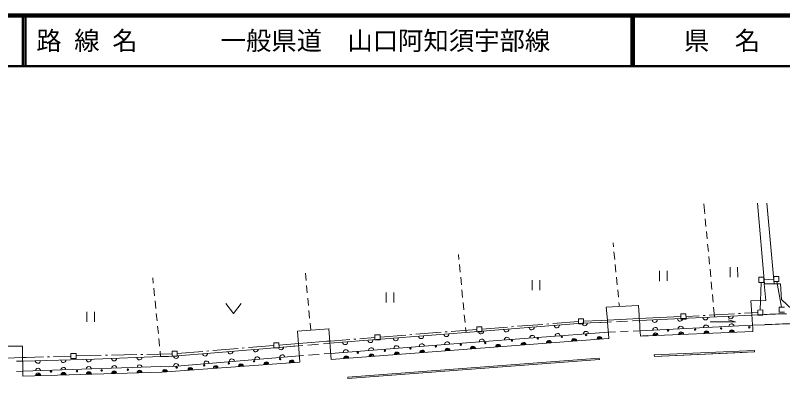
# Model space of a CAD drawing. Units: millimetres, scale not verified. Extents: x 40000 to 680000, y 20000 to 380000.
# Drawn here: x 176258 to 327580, y 308308 to 380000 of the extents above; entities that cross this region are included whole.
import ezdxf
from ezdxf.enums import TextEntityAlignment as Align

# ---------------------------------------------------------------- set-up
doc = ezdxf.new("R2010")
doc.units = ezdxf.units.MM
doc.header["$LTSCALE"] = 1000
for name, color, linetype, lineweight in [('M-BGD', 7, 'Continuous', 13), ('M-BMK-ROW', 30, 'Continuous', 13), ('M-TTL', 2, 'Continuous', 140), ('M-TTL-LINE', 7, 'Continuous', 50)]:
    doc.layers.add(name, color=color, linetype=linetype, lineweight=lineweight)
doc.layers.add('M-TTL-TXT', color=7, linetype='Continuous')
doc.styles.add('ＭＳ ゴシック', font='')
doc.styles.get('ＭＳ ゴシック').set_extended_font_data('MS Gothic')

msp = doc.modelspace()

# ---------------------------------------------------------------- linework, layer by layer
at = {"layer": 'M-BGD'}
for p, q in [((312029, 342792), (312215, 340846)), ((322615, 342918), (323992, 326998)), ((324488, 342935), (325915, 327025)), ((312310, 339851), (312452, 338357)), ((312548, 337362), (312690, 335869)), ((294127, 335139), (294209, 334314)), ((312785, 334873), (312928, 333380)), ((294309, 333319), (294457, 331826)), ((263658, 332801), (263751, 331820)), ((313023, 332385), (313165, 330891)), ((263847, 330825), (263990, 329332)), ((294556, 330831), (294705, 329338)), ((313260, 329896), (313403, 328403)), ((317200, 330310), (317207, 328307)), ((318702, 330315), (318709, 328312)), ((233483, 329092), (233609, 327707)), ((303291, 329581), (303298, 327578)), ((304793, 329586), (304800, 327583)), ((203349, 328197), (203454, 327153)), ((264085, 328336), (264228, 326843)), ((278178, 327742), (278184, 325739)), ((279680, 327748), (279687, 325744)), ((294804, 328343), (294953, 326851)), ((313498, 327407), (313640, 325914)), ((323952, 326998), (327177, 327049)), ((324274, 323714), (323952, 326998)), ((327177, 327049), (327378, 323955)), ((203554, 326159), (203705, 324666)), ((233699, 326711), (233835, 325217)), ((264324, 325848), (264467, 324354)), ((295052, 325856), (295201, 324363)), ((233925, 324221), (234061, 322728)), ((249401, 325330), (249408, 323327)), ((250903, 325335), (250910, 323332)), ((313735, 324918), (313878, 323425)), ((327378, 323955), (329448, 321939)), ((203805, 323671), (203956, 322179)), ((217799, 323149), (219308, 321151)), ((219308, 321151), (220803, 323159)), ((264562, 323359), (264705, 321866)), ((299087, 322766), (292799, 322384)), ((292799, 322384), (293018, 319851)), ((295300, 323368), (295382, 322543)), ((299087, 322766), (299138, 322666)), ((299138, 322666), (299264, 320874)), ((313973, 322430), (314159, 320484)), ((324274, 323714), (321289, 323694)), ((321289, 323694), (321478, 321050)), ((190371, 321512), (190378, 319509)), ((191874, 321517), (191880, 319514)), ((204056, 321184), (204207, 319691)), ((234151, 321732), (234287, 320238)), ((264800, 320870), (264943, 319377)), ((299264, 320874), (299307, 320153)), ((299338, 319772), (321499, 320830)), ((321459, 320800), (321529, 320870)), ((321478, 321050), (321636, 318897)), ((321499, 320830), (323963, 320948)), ((288052, 319233), (293049, 319470)), ((291667, 319405), (291817, 319406)), ((293018, 319851), (293049, 319470)), ((293049, 319470), (293812, 319506)), ((293049, 319470), (293195, 317788)), ((294810, 319553), (295573, 319589)), ((295573, 319589), (296956, 319656)), ((297955, 319705), (299338, 319772)), ((299307, 320153), (299338, 319772)), ((299338, 319772), (299391, 318931)), ((300568, 320217), (300568, 320237)), ((313281, 319500), (318289, 319527)), ((316835, 319912), (318289, 319527)), ((204307, 318696), (204458, 317204)), ((238108, 318130), (231920, 317658)), ((234377, 319242), (234503, 317857)), ((238108, 318130), (238529, 312062)), ((238148, 318130), (238108, 318130)), ((265039, 318382), (265133, 317402)), ((265082, 317391), (288052, 319233)), ((293195, 317788), (293237, 317217)), ((299391, 318931), (299444, 318150)), ((299444, 318150), (299486, 317539)), ((299475, 317770), (321596, 318837)), ((317243, 317810), (317854, 317833)), ((318004, 317663), (317243, 317810)), ((321596, 318837), (321646, 318837)), ((321636, 318867), (321667, 318477)), ((321646, 318837), (324060, 318946)), ((321667, 318477), (321731, 317585)), ((231920, 317658), (232381, 311600)), ((238308, 315286), (265082, 317391)), ((265240, 315399), (293216, 317468)), ((290977, 316248), (291868, 316381)), ((291047, 316379), (291677, 316551)), ((291868, 316381), (291047, 316379)), ((293216, 317468), (294598, 317534)), ((293237, 317217), (293321, 316246)), ((295597, 317583), (297095, 317655)), ((298094, 317703), (299475, 317770)), ((299486, 317539), (299539, 316718)), ((299539, 316718), (321731, 317585)), ((299999, 316750), (299539, 316718)), ((301021, 316793), (299999, 316750)), ((302052, 316927), (303033, 316951)), ((302131, 317118), (302933, 317150)), ((303033, 316951), (302131, 317118)), ((302933, 317150), (302451, 317329)), ((307059, 317155), (307951, 317047)), ((307951, 317047), (307139, 317315)), ((307139, 317315), (308010, 317228)), ((308010, 317228), (307328, 317486)), ((307328, 317486), (307859, 317418)), ((312057, 317242), (313048, 317295)), ((312076, 317362), (313007, 317435)), ((313048, 317295), (312076, 317362)), ((312156, 317533), (312897, 317595)), ((313007, 317435), (312156, 317533)), ((312897, 317595), (312316, 317663)), ((317054, 317459), (318055, 317483)), ((317093, 317610), (318004, 317663)), ((318055, 317483), (317093, 317610)), ((204558, 316209), (204709, 314717)), ((213165, 313237), (232140, 314795)), ((232928, 314859), (232140, 314795)), ((234713, 315004), (233925, 314940)), ((236012, 315106), (234713, 315004)), ((238308, 315286), (237009, 315184)), ((238445, 313284), (265240, 315399)), ((238529, 312062), (293170, 316226)), ((271001, 314707), (271932, 314801)), ((271081, 314868), (271801, 314961)), ((271932, 314801), (271081, 314868)), ((275978, 314965), (276969, 315068)), ((275997, 315105), (276878, 315258)), ((276969, 315068), (275997, 315105)), ((276067, 315246), (276718, 315398)), ((276878, 315258), (276067, 315246)), ((280974, 315363), (281956, 315456)), ((281004, 315513), (281845, 315676)), ((281956, 315456), (281004, 315513)), ((281143, 315724), (281634, 315816)), ((281845, 315676), (281143, 315724)), ((285961, 315740), (286962, 315804)), ((285990, 315860), (286891, 315984)), ((286962, 315804), (285990, 315860)), ((286070, 316021), (286680, 316173)), ((286891, 315984), (286070, 316021)), ((290957, 316098), (291949, 316211)), ((291949, 316211), (290977, 316248)), ((293331, 316246), (293170, 316226)), ((177685, 314748), (171174, 314716)), ((177685, 314748), (177755, 308829)), ((204809, 313722), (204914, 312678)), ((231339, 314732), (231118, 314721)), ((238445, 313284), (237156, 313182)), ((238465, 313284), (238445, 313284)), ((251035, 313187), (251966, 313270)), ((251104, 313347), (251795, 313470)), ((251966, 313270), (251104, 313347)), ((256011, 313524), (257003, 313508)), ((256061, 313665), (256892, 313748)), ((257003, 313508), (256061, 313665)), ((256892, 313748), (256181, 313815)), ((261008, 313902), (262000, 313885)), ((261048, 314022), (261929, 314075)), ((262000, 313885), (261048, 314022)), ((261157, 314173), (261788, 314225)), ((261929, 314075), (261157, 314173)), ((265995, 314199), (266986, 314273)), ((266004, 314310), (266935, 314433)), ((266986, 314273), (266004, 314310)), ((266064, 314460), (266835, 314563)), ((266935, 314433), (266064, 314460)), ((266835, 314563), (266184, 314591)), ((270981, 314577), (271973, 314671)), ((271973, 314671), (271001, 314707)), ((322014, 313871), (302266, 313012)), ((322025, 313570), (302277, 312711)), ((319611, 313462), (302277, 312711)), ((322014, 313871), (322025, 313570)), ((177715, 311774), (176462, 311734)), ((177715, 311774), (191856, 312153)), ((191856, 312153), (204964, 312688)), ((204964, 312688), (206447, 312673)), ((206447, 312673), (213165, 313237)), ((206504, 310670), (232297, 312802)), ((230278, 311633), (231169, 311756)), ((230347, 311774), (230998, 311906)), ((231169, 311756), (230347, 311774)), ((233085, 312863), (232297, 312802)), ((234870, 313001), (234082, 312940)), ((236159, 313103), (234870, 313001)), ((241032, 312341), (242003, 312445)), ((241082, 312522), (241892, 312635)), ((242003, 312445), (241082, 312522)), ((241892, 312635), (241201, 312672)), ((241796, 308608), (291411, 312384)), ((241817, 308308), (291432, 312083)), ((246038, 312809), (246990, 312832)), ((246108, 312959), (246799, 313092)), ((246990, 312832), (246108, 312959)), ((251015, 313076), (252007, 313140)), ((252007, 313140), (251035, 313187)), ((291411, 312384), (291432, 312083)), ((302266, 313012), (302277, 312711)), ((177742, 309771), (204971, 310685)), ((204971, 310685), (206504, 310670)), ((205165, 309584), (232371, 311590)), ((210301, 310163), (211172, 310316)), ((211172, 310316), (210471, 310404)), ((215268, 310400), (216250, 310503)), ((215328, 310610), (216169, 310663)), ((216250, 310503), (215328, 310610)), ((216169, 310663), (215547, 310822)), ((220265, 310798), (221246, 310861)), ((220324, 310968), (221175, 311021)), ((221246, 310861), (220324, 310968)), ((221175, 311021), (220524, 311179)), ((225261, 311145), (226243, 311229)), ((225291, 311276), (226162, 311399)), ((226243, 311229), (225291, 311276)), ((226162, 311399), (225411, 311466)), ((230248, 311503), (231239, 311586)), ((231239, 311586), (230278, 311633)), ((177742, 309771), (176509, 309731)), ((177782, 309771), (177742, 309771)), ((177755, 308829), (205165, 309584)), ((180258, 308998), (181250, 309001)), ((181250, 309001), (180318, 309158)), ((180318, 309158), (181199, 309131)), ((181199, 309131), (180577, 309380)), ((185266, 309115), (186257, 309129)), ((185315, 309276), (186156, 309359)), ((186257, 309129), (185315, 309276)), ((186156, 309359), (185445, 309446)), ((190283, 309323), (191255, 309266)), ((190342, 309453), (191174, 309466)), ((191255, 309266), (190342, 309453)), ((191174, 309466), (190542, 309634)), ((195280, 309420), (196262, 309443)), ((195340, 309570), (196201, 309573)), ((196262, 309443), (195340, 309570)), ((196201, 309573), (195450, 309711)), ((200288, 309557), (201279, 309521)), ((201279, 309521), (200327, 309688)), ((200327, 309688), (201229, 309681)), ((201229, 309681), (200567, 309919)), ((205285, 309695), (206277, 309728)), ((205335, 309855), (206186, 309928)), ((206277, 309728), (205335, 309855)), ((206186, 309928), (205464, 310016)), ((210272, 310032), (211263, 310136)), ((211263, 310136), (210301, 310163)), ((241796, 308608), (241817, 308308))]:
    msp.add_line(p, q, dxfattribs=at)
for centre in [(304984, 317788), (310321, 317997), (315449, 318225), (321007, 318444), (279289, 316238), (284025, 316565), (288831, 316932), (259192, 314687), (264099, 315024), (268925, 315351), (274182, 315830), (243783, 313442), (249140, 313821), (254186, 314269), (223336, 311740), (228473, 312158), (198443, 310082), (208077, 310506), (213514, 310915), (218370, 311332), (183291, 309699), (188408, 309787), (193275, 309934)]:
    msp.add_circle(centre, 140, dxfattribs=at)
for centre, radius, start, end in [((352344, -391351), 712883, 91.92863, 92.27974), ((302342, 319913), 501, 182.749, 2.749), ((307339, 320150), 501, 182.749, 2.749), ((312346, 320398), 501, 182.749, 2.749), ((317343, 320635), 501, 182.749, 2.749), ((273073, 318030), 501, 184.57142, 4.57142), ((278069, 318427), 501, 184.57142, 4.57142), ((283056, 318835), 501, 184.57142, 4.57142), ((288553, 319255), 501, 182.70834, 2.70834), ((302469, 317910), 501, 2.749, 182.749), ((307476, 318158), 501, 2.749, 182.749), ((312473, 318395), 501, 2.749, 182.749), ((317480, 318633), 501, 2.749, 182.749), ((317555, 317421), 501, 2.25554, 182.25554), ((352344, -391351), 710880, 91.82898, 92.27974), ((251285, 316302), 501, 184.50645, 4.50645), ((256281, 316700), 501, 184.50645, 4.50645), ((261267, 317098), 501, 184.50645, 4.50645), ((268076, 317632), 501, 184.57142, 4.57142), ((273230, 315987), 501, 4.23624, 184.23624), ((278227, 316355), 501, 4.23624, 184.23624), ((283223, 316732), 501, 4.23624, 184.23624), ((288800, 317142), 501, 4.23624, 184.23624), ((291458, 316100), 501, 4.35948, 184.35948), ((302543, 316839), 501, 2.25554, 182.25554), ((307550, 317036), 501, 2.25554, 182.25554), ((312557, 317234), 501, 2.25554, 182.25554), ((241302, 315517), 501, 184.50645, 4.50645), ((246288, 315915), 501, 184.50645, 4.50645), ((251422, 314310), 501, 4.50645, 184.50645), ((256418, 314697), 501, 4.50645, 184.50645), ((261405, 315095), 501, 4.50645, 184.50645), ((268243, 315619), 501, 4.23624, 184.23624), ((271482, 314579), 501, 4.35948, 184.35948), ((276479, 314957), 501, 4.35948, 184.35948), ((281475, 315334), 501, 4.35948, 184.35948), ((286462, 315722), 501, 4.35948, 184.35948), ((213666, 313279), 501, 184.70931, 4.70931), ((218662, 313687), 501, 184.70931, 4.70931), ((223649, 314094), 501, 184.70931, 4.70931), ((228635, 314512), 501, 184.70931, 4.70931), ((241439, 313524), 501, 4.50645, 184.50645), ((246435, 313912), 501, 4.50645, 184.50645), ((251516, 313058), 501, 4.35948, 184.35948), ((256503, 313436), 501, 4.35948, 184.35948), ((261499, 313813), 501, 4.35948, 184.35948), ((266496, 314201), 501, 4.35948, 184.35948), ((180719, 311854), 501, 181.51766, 1.51766), ((185727, 311991), 501, 181.51766, 1.51766), ((190734, 312119), 501, 181.51766, 1.51766), ((195731, 312306), 501, 182.3326, 2.3326), ((200738, 312514), 501, 182.3326, 2.3326), ((207959, 312799), 501, 184.79091, 4.79091), ((213953, 311287), 501, 4.72485, 184.72485), ((218950, 311695), 501, 4.72485, 184.72485), ((223936, 312112), 501, 4.72485, 184.72485), ((228922, 312520), 501, 4.72485, 184.72485), ((230749, 311475), 501, 4.22583, 184.22583), ((241523, 312293), 501, 4.35948, 184.35948), ((246520, 312670), 501, 4.35948, 184.35948), ((180746, 309871), 501, 1.91138, 181.91138), ((185743, 310038), 501, 1.91138, 181.91138), ((190751, 310206), 501, 1.91138, 181.91138), ((195758, 310373), 501, 1.91138, 181.91138), ((200765, 310541), 501, 1.91138, 181.91138), ((207966, 310786), 501, 4.72485, 184.72485), ((210773, 310004), 501, 4.22583, 184.22583), ((215769, 310372), 501, 4.22583, 184.22583), ((220766, 310739), 501, 4.22583, 184.22583), ((225762, 311107), 501, 4.22583, 184.22583), ((180749, 308910), 501, 1.5829, 181.5829), ((185757, 309047), 501, 1.5829, 181.5829), ((190764, 309184), 501, 1.5829, 181.5829), ((195771, 309322), 501, 1.5829, 181.5829), ((200779, 309459), 501, 1.5829, 181.5829), ((205786, 309626), 501, 4.22583, 184.22583)]:
    msp.add_arc(centre, radius, start, end, dxfattribs=at)
at = {"layer": 'M-BMK-ROW'}
for p, q in [((325820, 328487), (326821, 328490)), ((325823, 327485), (325820, 328487)), ((326821, 328490), (326825, 327488)), ((322866, 328306), (323867, 328310)), ((322869, 327305), (322866, 328306)), ((323871, 327308), (322869, 327305)), ((323350, 327306), (323178, 321857)), ((323360, 327306), (323350, 327206)), ((323867, 328310), (323871, 327308)), ((325822, 327956), (323869, 327839)), ((326825, 327488), (325823, 327485)), ((327323, 322432), (326414, 327487)), ((326912, 322431), (327914, 322434)), ((326916, 321429), (326912, 322431)), ((307516, 321072), (308518, 321076)), ((307520, 320071), (307516, 321072)), ((308518, 321076), (308521, 320074)), ((318091, 321095), (313098, 320834)), ((319289, 321158), (318890, 321137)), ((322669, 321335), (320088, 321200)), ((322667, 321855), (323669, 321859)), ((322671, 320854), (322667, 321855)), ((323672, 320857), (322671, 320854)), ((323669, 321859), (323672, 320857)), ((327917, 321433), (326916, 321429)), ((287330, 319561), (282289, 319173)), ((287328, 320102), (288330, 320105)), ((287331, 319100), (287328, 320102)), ((288330, 320105), (288333, 319104)), ((291816, 319797), (288331, 319624)), ((293018, 319851), (291816, 319797)), ((295531, 319970), (293018, 319851)), ((299307, 320153), (295531, 319970)), ((300568, 320217), (299307, 320153)), ((307518, 320551), (300568, 320217)), ((308521, 320074), (307520, 320071)), ((311101, 320730), (308520, 320595)), ((312299, 320793), (311899, 320772)), ((267274, 318010), (262212, 317610)), ((267272, 318551), (268273, 318554)), ((267275, 317549), (267272, 318551)), ((268273, 318554), (268277, 317553)), ((273316, 318482), (268275, 318093)), ((274512, 318574), (274113, 318543)), ((280295, 319019), (275310, 318635)), ((281492, 319111), (281093, 319081)), ((288333, 319104), (287331, 319100)), ((247178, 316419), (244199, 316183)), ((247176, 316959), (248177, 316963)), ((247179, 315958), (247176, 316959)), ((248177, 316963), (248181, 315961)), ((253240, 316902), (248179, 316502)), ((254437, 316996), (254038, 316965)), ((260219, 317453), (255234, 317059)), ((261415, 317547), (261016, 317516)), ((268277, 317553), (267275, 317549)), ((227252, 314848), (222209, 314428)), ((227250, 315389), (228252, 315392)), ((227253, 314387), (227250, 315389)), ((228252, 315392), (228255, 314391)), ((231347, 315172), (228253, 314931)), ((232098, 315235), (231347, 315172)), ((234692, 315434), (232098, 315235)), ((237715, 315675), (234692, 315434)), ((238276, 315717), (237715, 315675)), ((239227, 315790), (238276, 315717)), ((242206, 316026), (239227, 315790)), ((243402, 316120), (243003, 316089)), ((248181, 315961), (247179, 315958)), ((187225, 313279), (188226, 313282)), ((187228, 312277), (187225, 313279)), ((188226, 313282), (188230, 312280)), ((207194, 313718), (208196, 313721)), ((207198, 312716), (207194, 313718)), ((208196, 313721), (208199, 312719)), ((213240, 313680), (208197, 313260)), ((214436, 313780), (214037, 313747)), ((220216, 314262), (215233, 313846)), ((221412, 314361), (221013, 314328)), ((228255, 314391), (227253, 314387)), ((177712, 312465), (171273, 312272)), ((178393, 312487), (177712, 312465)), ((181810, 312592), (178393, 312487)), ((183010, 312628), (182610, 312616)), ((187226, 312758), (183809, 312653)), ((188230, 312280), (187228, 312277)), ((193213, 312903), (188228, 312791)), ((194413, 312930), (194013, 312921)), ((200211, 313060), (195213, 312948)), ((201411, 313087), (201011, 313078)), ((207196, 313217), (202211, 313105)), ((208199, 312719), (207198, 312716))]:
    msp.add_line(p, q, dxfattribs=at)
at = {"layer": 'M-TTL'}
msp.add_line((680000, 380000), (40000, 380000), dxfattribs=at)
at = {"layer": 'M-TTL-LINE'}
for p, q in [((177750, 380000), (177750, 370000)), ((178250, 380000), (178250, 370000)), ((297750, 380000), (297750, 370000)), ((298250, 380000), (298250, 370000)), ((40000, 370000), (680000, 370000))]:
    msp.add_line(p, q, dxfattribs=at)

# ---------------------------------------------------------------- texts
at = {"layer": 'M-TTL-TXT', "style": 'ＭＳ ゴシック'}
for s, p in [('路 線 名', (180380, 375000)), ('一般県道\u3000山口阿知須宇部線', (216734, 375000))]:
    msp.add_text(s, height=3666, dxfattribs=at).set_placement(p, align=Align.MIDDLE_LEFT)
msp.add_text('県\u3000名', height=3666, dxfattribs=at).set_placement((315625, 375000), align=Align.MIDDLE_CENTER)

doc.saveas('drawing.dxf')
